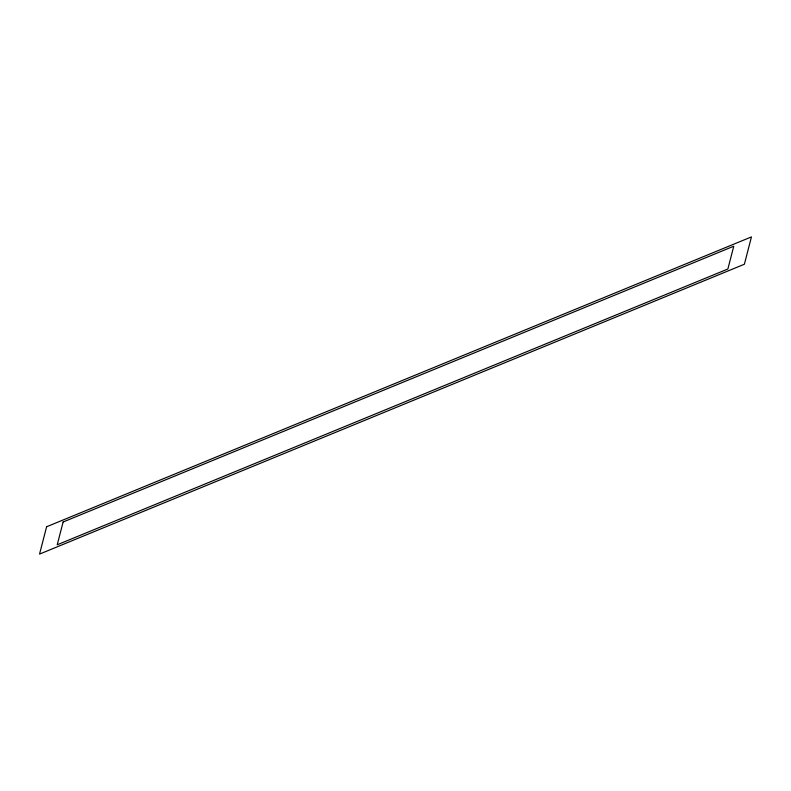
<?xml version="1.0" encoding="UTF-8"?>
<svg xmlns="http://www.w3.org/2000/svg" width="791" height="791" viewBox="0 0 791 791"><rect width="100%" height="100%" fill="white"/><g stroke="black" fill="none" stroke-linecap="round" stroke-linejoin="round"><path stroke-width="1.19" d="M46.61 526.766L39.55 554.096L744.39 264.234L751.45 236.904L46.61 526.766M63.122 522.001L57.229 544.791L727.878 268.999L733.771 246.209L63.122 522.001"/></g></svg>
